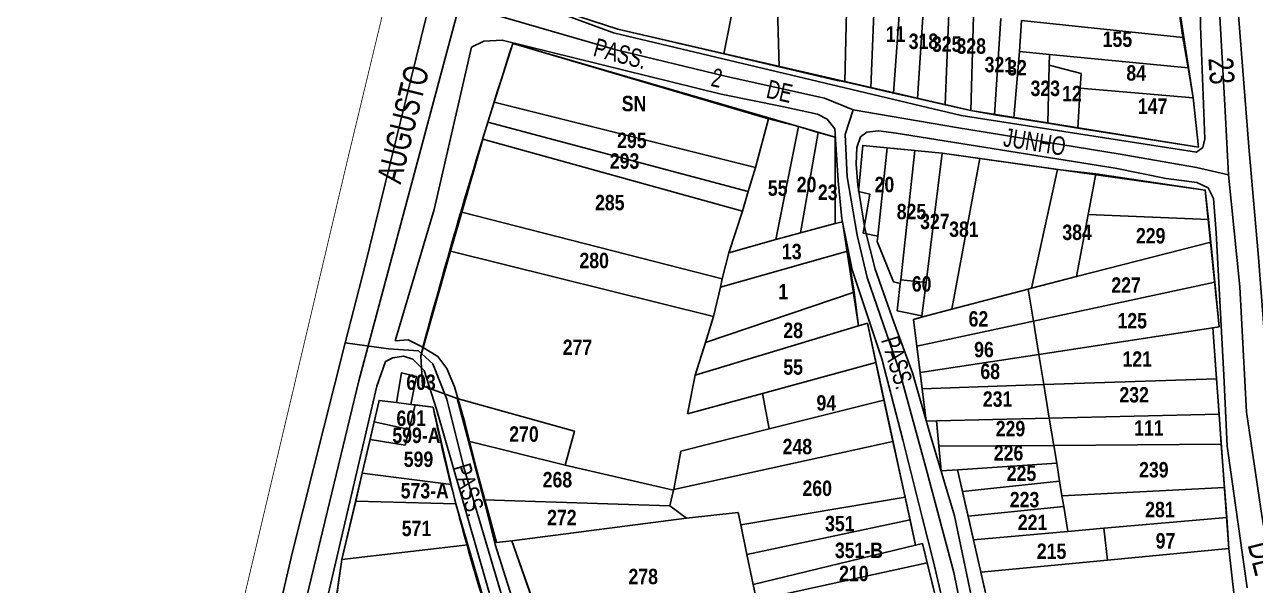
# Model space of a CAD drawing. Extents: x 206099 to 208675, y 4843659 to 4845705.
# Drawn here: x 207222.7 to 207422.2, y 4844790.7 to 4844881.7 of the extents above; entities that cross this region are included whole.
import ezdxf
from ezdxf.enums import TextEntityAlignment as Align

# ---------------------------------------------------------------- set-up
doc = ezdxf.new("R2010")
doc.units = 0
doc.header["$LTSCALE"] = 1.5
doc.header["$MEASUREMENT"] = 0
for name, color, linetype in [('CD-MALHA-LOTES', 40, 'CONTINUOUS'), ('LM-LIM-SETOR-FISCAL', 7, 'CONTINUOUS'), ('RU-QUADRAS', 6, 'CONTINUOUS'), ('SV-EIXO-ROD-ESTR', 7, 'CONTINUOUS'), ('SV-EIXO-RUA-N-PAV', 6, 'CONTINUOUS'), ('SV-EST-MUNIC-PAV', 20, 'CONTINUOUS'), ('SV-RUA-NAO-PAV-S-GUIA-C-GUIA', 7, 'CONTINUOUS'), ('SV-TXT-MUNIC-PAV', 20, 'CONTINUOUS'), ('SV-TXT-RUA-N-PAV-S-GUIA-C-GUIA', 7, 'CONTINUOUS'), ('Th_NmrPort', 7, 'CONTINUOUS')]:
    doc.layers.add(name, color=color, linetype=linetype)
doc.styles.add('ARIAL', font='ARIAL.TTF')
doc.styles.get("Standard").update_dxf_attribs({"font": 'swisscbo.ttf'})
doc.linetypes.add('Limite', pattern='A,20,-3,[130,ltypeshp.shx,S=6.35,R=0,X=0,Y=0],-3,20', length=46)

msp = doc.modelspace()

# ---------------------------------------------------------------- linework, layer by layer
at = {"layer": 'CD-MALHA-LOTES', "linetype": 'Continuous'}
for p, q in [((207338.89, 4844891.36), (207336.06, 4844876.92)), ((207344.59, 4844890.68), (207344.99, 4844874.83)), ((207356.05, 4844889.31), (207355.68, 4844872.38)), ((207359.85, 4844871.43), (207360.57, 4844889.06)), ((207364.89, 4844888.77), (207363.53, 4844870.58)), ((207368.66, 4844888.52), (207367.43, 4844869.69)), ((207372.69, 4844888.26), (207371.9, 4844868.66)), ((207410.47, 4844879.6), (207409.54, 4844886.32)), ((207306.38, 4844884.98), (207318.83, 4844880.96)), ((207376.53, 4844883.1), (207376.09, 4844867.74)), ((207380.97, 4844882.67), (207379.91, 4844867.04)), ((207383.98, 4844877.33), (207384.3, 4844882.36)), ((207384.3, 4844882.36), (207410.47, 4844879.6)), ((207318.83, 4844880.96), (207336.06, 4844876.92)), ((207301.82, 4844878.61), (207298.82, 4844869.09)), ((207343.3, 4844866.39), (207301.82, 4844878.61)), ((207411.31, 4844874.67), (207410.47, 4844879.6)), ((207336.06, 4844876.92), (207344.99, 4844874.83)), ((207383.98, 4844877.33), (207383.04, 4844866.55)), ((207388.85, 4844876.85), (207383.98, 4844877.33)), ((207388.85, 4844876.85), (207388.78, 4844875.07)), ((207411.31, 4844874.67), (207388.85, 4844876.85)), ((207344.99, 4844874.83), (207354.39, 4844872.63)), ((207388.78, 4844875.07), (207388.54, 4844865.68)), ((207388.78, 4844875.07), (207393.95, 4844873.74)), ((207412.13, 4844869.81), (207411.31, 4844874.67)), ((207354.39, 4844872.63), (207355.68, 4844872.38)), ((207355.68, 4844872.38), (207359.85, 4844871.43)), ((207393.95, 4844873.74), (207393.82, 4844871.34)), ((207359.85, 4844871.43), (207363.53, 4844870.58)), ((207363.53, 4844870.58), (207367.43, 4844869.69)), ((207393.82, 4844871.34), (207393.42, 4844864.9)), ((207412.13, 4844869.81), (207393.82, 4844871.34)), ((207298.82, 4844869.09), (207297.79, 4844865.84)), ((207298.82, 4844869.09), (207341.16, 4844858.51)), ((207367.43, 4844869.69), (207371.9, 4844868.66)), ((207371.9, 4844868.66), (207376.09, 4844867.74)), ((207412.97, 4844861.81), (207412.13, 4844869.81)), ((207341.16, 4844858.51), (207343.3, 4844866.39)), ((207348.15, 4844865.16), (207343.3, 4844866.39)), ((207376.09, 4844867.74), (207379.91, 4844867.04)), ((207379.91, 4844867.04), (207383.04, 4844866.55)), ((207383.04, 4844866.55), (207388.54, 4844865.68)), ((207297.79, 4844865.84), (207297.14, 4844863.76)), ((207297.79, 4844865.84), (207340, 4844854.63)), ((207348.15, 4844865.16), (207344.48, 4844846.8)), ((207351.33, 4844864.2), (207348.15, 4844865.16)), ((207388.54, 4844865.68), (207393.42, 4844864.9)), ((207393.42, 4844864.9), (207412.97, 4844861.81)), ((207296.95, 4844863.09), (207293.56, 4844851.26)), ((207297.14, 4844863.76), (207296.95, 4844863.09)), ((207296.95, 4844863.09), (207339.04, 4844851.44)), ((207351.33, 4844864.2), (207348.45, 4844847.88)), ((207354.06, 4844863.42), (207351.33, 4844864.2)), ((207354.06, 4844849.44), (207354.06, 4844863.42)), ((207358.56, 4844862.08), (207357.89, 4844854.61)), ((207362.52, 4844861.7), (207358.56, 4844862.08)), ((207360.99, 4844847.36), (207362.52, 4844861.7)), ((207366.98, 4844861.26), (207362.52, 4844861.7)), ((207364.71, 4844840.29), (207366.98, 4844861.26)), ((207371.44, 4844860.82), (207366.98, 4844861.26)), ((207368.84, 4844839.85), (207371.44, 4844860.82)), ((207377.56, 4844859.97), (207371.44, 4844860.82)), ((207340, 4844854.63), (207341.16, 4844858.51)), ((207372.99, 4844835.5), (207377.56, 4844859.97)), ((207390.13, 4844858.19), (207377.56, 4844859.97)), ((207385.9, 4844838.91), (207390.13, 4844858.19)), ((207396.33, 4844857.45), (207390.13, 4844858.19)), ((207395.11, 4844850.86), (207396.33, 4844857.45)), ((207414.09, 4844854.83), (207396.33, 4844857.45)), ((207339.04, 4844851.44), (207340, 4844854.63)), ((207357.89, 4844854.61), (207359.72, 4844854.16)), ((207414.59, 4844850.06), (207414.09, 4844854.83)), ((207359.72, 4844854.16), (207358.64, 4844847.83)), ((207293.56, 4844851.26), (207291.75, 4844844.93)), ((207293.56, 4844851.26), (207335.79, 4844840.42)), ((207336.84, 4844844.65), (207339.04, 4844851.44)), ((207393.22, 4844840.84), (207395.11, 4844850.86)), ((207395.11, 4844850.86), (207414.59, 4844850.06)), ((207348.45, 4844847.88), (207354.06, 4844849.44)), ((207355.26, 4844849.71), (207354.06, 4844849.44)), ((207356.06, 4844844.95), (207355.26, 4844849.71)), ((207414.98, 4844846.4), (207414.59, 4844850.06)), ((207336.84, 4844844.65), (207344.48, 4844846.8)), ((207344.48, 4844846.8), (207348.45, 4844847.88)), ((207358.64, 4844847.83), (207360.99, 4844847.36)), ((207360.99, 4844847.36), (207360.9, 4844846.52)), ((207360.9, 4844846.52), (207363.53, 4844839.93)), ((207393.22, 4844840.84), (207414.98, 4844846.4)), ((207415.66, 4844839.9), (207414.98, 4844846.4)), ((207291.75, 4844844.93), (207286.89, 4844827.94)), ((207291.75, 4844844.93), (207334.38, 4844834.36)), ((207356.06, 4844844.95), (207335.48, 4844839.07)), ((207335.79, 4844840.42), (207336.84, 4844844.65)), ((207357.17, 4844838.29), (207356.06, 4844844.95)), ((207335.48, 4844839.07), (207335.79, 4844840.42)), ((207385.9, 4844838.91), (207393.22, 4844840.84)), ((207334.38, 4844834.36), (207335.48, 4844839.07)), ((207363.53, 4844839.93), (207364.64, 4844839.71)), ((207364.64, 4844839.71), (207364.15, 4844835.27)), ((207364.64, 4844839.71), (207364.71, 4844840.29)), ((207364.71, 4844840.29), (207368.84, 4844839.85)), ((207368.84, 4844839.85), (207368.14, 4844834.46)), ((207372.99, 4844835.5), (207385.37, 4844838.77)), ((207385.37, 4844838.77), (207385.9, 4844838.91)), ((207385.37, 4844838.77), (207386.24, 4844833.56)), ((207386.24, 4844833.56), (207415.66, 4844839.9)), ((207416.34, 4844832.66), (207415.66, 4844839.9)), ((207333.05, 4844830.12), (207357.17, 4844838.29)), ((207357.86, 4844832.81), (207357.17, 4844838.29)), ((207333.05, 4844830.12), (207334.38, 4844834.36)), ((207364.15, 4844835.27), (207368.14, 4844834.46)), ((207368.11, 4844834.21), (207372.99, 4844835.5)), ((207368.14, 4844834.46), (207368.11, 4844834.21)), ((207331.39, 4844824.81), (207357.86, 4844832.81)), ((207359.31, 4844833.25), (207357.86, 4844832.81)), ((207360.69, 4844826.85), (207359.31, 4844833.25)), ((207367.61, 4844834.08), (207366.78, 4844833.86)), ((207366.78, 4844833.86), (207367.34, 4844829.52)), ((207367.34, 4844829.52), (207386.24, 4844833.56)), ((207368.11, 4844834.21), (207367.61, 4844834.08)), ((207387.12, 4844828.19), (207386.24, 4844833.56)), ((207415.29, 4844832.5), (207387.12, 4844828.19)), ((207415.29, 4844832.5), (207416.34, 4844832.66)), ((207415.9, 4844824.25), (207415.29, 4844832.5)), ((207333.05, 4844830.12), (207331.39, 4844824.81)), ((207367.34, 4844829.52), (207367.87, 4844825.24)), ((207286.89, 4844827.94), (207287.18, 4844823.09)), ((207342.29, 4844821.86), (207360.69, 4844826.85)), ((207361.96, 4844820.77), (207360.69, 4844826.85)), ((207367.87, 4844825.24), (207387.12, 4844828.19)), ((207387.12, 4844828.19), (207387.91, 4844823.29)), ((207283.77, 4844825.19), (207282.96, 4844820.37)), ((207286.24, 4844824.61), (207283.77, 4844825.19)), ((207285.32, 4844820.07), (207286.24, 4844824.61)), ((207330.16, 4844818.57), (207331.39, 4844824.81)), ((207367.87, 4844825.24), (207368.19, 4844822.62)), ((207287.18, 4844823.09), (207292.81, 4844821.06)), ((207368.19, 4844822.62), (207387.91, 4844823.29)), ((207368.19, 4844822.62), (207368.83, 4844817.36)), ((207387.91, 4844823.29), (207415.9, 4844824.25)), ((207388.8, 4844817.84), (207387.91, 4844823.29)), ((207416.32, 4844818.5), (207415.9, 4844824.25)), ((207280.16, 4844820.72), (207279.35, 4844817.26)), ((207282.96, 4844820.37), (207280.16, 4844820.72)), ((207282.96, 4844820.37), (207285.32, 4844820.07)), ((207292.81, 4844821.06), (207311.83, 4844815.74)), ((207292.81, 4844821.06), (207294.64, 4844814.09)), ((207342.29, 4844821.86), (207330.16, 4844818.57)), ((207343.41, 4844816.1), (207342.29, 4844821.86)), ((207343.41, 4844816.1), (207361.96, 4844820.77)), ((207363.43, 4844814.06), (207361.96, 4844820.77)), ((207285.05, 4844816.02), (207285.99, 4844819.99)), ((207285.99, 4844819.99), (207285.32, 4844820.07)), ((207288.89, 4844819.62), (207285.99, 4844819.99)), ((207291.84, 4844807.11), (207288.89, 4844819.62)), ((207388.8, 4844817.84), (207416.32, 4844818.5)), ((207416.68, 4844813.61), (207416.32, 4844818.5)), ((207279.35, 4844817.26), (207278.69, 4844814.41)), ((207279.35, 4844817.26), (207285.05, 4844816.02)), ((207368.83, 4844817.36), (207370.51, 4844817.4)), ((207370.51, 4844817.4), (207388.8, 4844817.84)), ((207370.51, 4844817.4), (207370.9, 4844813.29)), ((207388.8, 4844817.84), (207389.52, 4844813.42)), ((207278.69, 4844814.41), (207277.4, 4844808.93)), ((207278.69, 4844814.41), (207284.4, 4844813.48)), ((207284.4, 4844813.48), (207285.05, 4844816.02)), ((207311.83, 4844815.74), (207310.32, 4844810.24)), ((207329.04, 4844812.48), (207343.41, 4844816.1)), ((207294.64, 4844814.09), (207297.14, 4844804.6)), ((207310.32, 4844810.24), (207294.64, 4844814.09)), ((207327.92, 4844806.28), (207363.43, 4844814.06)), ((207327.92, 4844806.28), (207329.04, 4844812.48)), ((207365.41, 4844805.05), (207363.43, 4844814.06)), ((207370.9, 4844813.29), (207389.52, 4844813.42)), ((207370.9, 4844813.29), (207371.29, 4844809.29)), ((207389.52, 4844813.42), (207416.68, 4844813.61)), ((207390, 4844810.52), (207389.52, 4844813.42)), ((207417.2, 4844806.6), (207416.68, 4844813.61)), ((207373.92, 4844809.46), (207390, 4844810.52)), ((207390.47, 4844807.64), (207390, 4844810.52)), ((207277.4, 4844808.93), (207276.38, 4844804.4)), ((207291.84, 4844807.11), (207277.4, 4844808.93)), ((207310.32, 4844810.24), (207327.89, 4844806.15)), ((207371.29, 4844809.29), (207373.92, 4844809.46)), ((207373.92, 4844809.46), (207374.73, 4844805.93)), ((207292.58, 4844803.95), (207291.84, 4844807.11)), ((207374.73, 4844805.93), (207390.47, 4844807.64)), ((207390.47, 4844807.64), (207390.86, 4844805.25)), ((207390.86, 4844805.25), (207417.2, 4844806.6)), ((207417.56, 4844801.75), (207417.2, 4844806.6)), ((207276.38, 4844804.4), (207274.13, 4844794.94)), ((207276.38, 4844804.4), (207292.58, 4844803.95)), ((207297.14, 4844804.6), (207327.28, 4844803.6)), ((207297.14, 4844804.6), (207299.16, 4844797.66)), ((207327.28, 4844803.6), (207327.89, 4844806.15)), ((207327.89, 4844806.15), (207327.92, 4844806.28)), ((207365.41, 4844805.05), (207338.78, 4844800.56)), ((207366.22, 4844801.34), (207365.41, 4844805.05)), ((207374.73, 4844805.93), (207375.63, 4844801.97)), ((207391.14, 4844803.51), (207390.86, 4844805.25)), ((207294.52, 4844797.29), (207292.58, 4844803.95)), ((207330, 4844801.65), (207327.28, 4844803.6)), ((207330, 4844801.65), (207338.34, 4844802.57)), ((207338.34, 4844802.57), (207338.78, 4844800.56)), ((207391.14, 4844803.51), (207375.63, 4844801.97)), ((207391.8, 4844799.47), (207391.14, 4844803.51)), ((207301.68, 4844797.97), (207330, 4844801.65)), ((207338.78, 4844800.56), (207339.77, 4844795.73)), ((207339.77, 4844795.73), (207366.22, 4844801.34)), ((207367.13, 4844797.24), (207366.22, 4844801.34)), ((207375.63, 4844801.97), (207376.51, 4844798.12)), ((207417.56, 4844801.75), (207397.67, 4844799.99)), ((207417.93, 4844796.72), (207417.56, 4844801.75)), ((207376.51, 4844798.12), (207391.8, 4844799.47)), ((207397.67, 4844799.99), (207391.8, 4844799.47)), ((207398.26, 4844794.84), (207397.67, 4844799.99)), ((207274.13, 4844794.94), (207294.52, 4844797.29)), ((207298.41, 4844783.98), (207294.52, 4844797.29)), ((207299.16, 4844797.66), (207301.68, 4844797.97)), ((207301.68, 4844797.97), (207307.52, 4844781.09)), ((207340.77, 4844790.86), (207367.13, 4844797.24)), ((207368.22, 4844797.51), (207367.13, 4844797.24)), ((207368.99, 4844794.36), (207368.22, 4844797.51)), ((207376.51, 4844798.12), (207377.7, 4844792.87)), ((207398.26, 4844794.84), (207417.93, 4844796.72)), ((207418.85, 4844788.54), (207417.93, 4844796.72)), ((207274.13, 4844794.94), (207272.04, 4844780.63)), ((207339.77, 4844795.73), (207340.77, 4844790.86)), ((207377.7, 4844792.87), (207398.26, 4844794.84)), ((207341.31, 4844788.33), (207368.99, 4844794.36)), ((207369.95, 4844790.42), (207368.99, 4844794.36)), ((207377.7, 4844792.87), (207380.81, 4844779.24)), ((207340.77, 4844790.86), (207341.31, 4844788.33))]:
    msp.add_line(p, q, dxfattribs=at)
at = {"layer": 'LM-LIM-SETOR-FISCAL', "linetype": 'Limite', "ltscale": 0.1, "const_width": 0.13, "flags": 128}
msp.add_lwpolyline([(206951.13, 4844515.15), (206103.85, 4844311.15), (206102.2, 4844310.76), (206463.03, 4843896.23), (206552, 4844015.88), (206955.36, 4843691.91), (206997.06, 4843661.13), (206998.31, 4843663.57), (207016.42, 4843698.58), (207012.73, 4843700.99), (207070.72, 4843830.73), (207120.99, 4843945.82), (207148.62, 4843951), (207201.26, 4843971.46), (207207.29, 4843958.02), (207217.12, 4843955.42), (207337.27, 4843938.21), (207437.15, 4843921.71), (207622.29, 4843892.61), (207679.53, 4843880.04), (207690.49, 4843889.02), (207671.55, 4843915.2), (207748.93, 4843970.7), (207711.26, 4844025.71), (207698.36, 4844043.55), (207668.91, 4844086.59), (207641.42, 4844125.22), (207698.91, 4844166.45), (207678.15, 4844195.51), (207667.43, 4844209.54), (207654.06, 4844227.54), (207631.24, 4844260.95), (207605.71, 4844299.54), (207598, 4844309.83), (207586.64, 4844326.37), (207553.25, 4844375.41), (207542.96, 4844389.81), (207530.49, 4844407.67), (207597.31, 4844451.76), (207621.23, 4844476.19), (207656.93, 4844513), (207690.53, 4844547.25), (207699.44, 4844555.93), (207701.4, 4844564.61), (207693.13, 4844573.37), (207679, 4844583.84), (207661.07, 4844596.77), (207637.45, 4844615.37), (207585.86, 4844655.97), (207575.48, 4844664.69), (207569.08, 4844671.5), (207569.45, 4844680.36), (207654.93, 4844703.13), (207663.89, 4844680.39), (207677.57, 4844669.34), (207702.32, 4844650.54), (207716.26, 4844640.68), (207753.78, 4844609.83), (207762.93, 4844554.62), (207770.13, 4844473.57), (207776.84, 4844472.68), (207793.01, 4844360.57), (207785.17, 4844355.62), (207770.44, 4844345.59), (207748.43, 4844330.95), (207747.91, 4844324.8), (207753.52, 4844317.31), (207769.28, 4844298.69), (207775.01, 4844293.43), (207782.88, 4844283.92), (207789.15, 4844276.2), (207815.46, 4844244.33), (207819.38, 4844241.82), (207833.89, 4844253.22), (207837.15, 4844248.8), (207827.85, 4844241.71), (207830.8, 4844238.17), (207835.76, 4844241.82), (207843.28, 4844230.65), (207850.47, 4844234.85), (207853.27, 4844229.99), (207850.22, 4844228.31), (207852.55, 4844223.47), (207862.28, 4844194.53), (207852.98, 4844190.72), (207855.45, 4844183.13), (207841.05, 4844179.2), (207842.75, 4844174.19), (207831.58, 4844167.48), (207835.38, 4844161.88), (207841.17, 4844165.37), (207847.07, 4844155.75), (207831.32, 4844146.19), (207834.89, 4844140.85), (207829.27, 4844137.4), (207831.74, 4844133), (207827.93, 4844130.58), (207830.96, 4844126.13), (207825.79, 4844122.95), (207828.8, 4844117.88), (207826.74, 4844116.71), (207837.07, 4844101.63), (207828.21, 4844096.11), (207838.21, 4844083.58), (207810.77, 4844063.9), (207814.94, 4844058.51), (207818.35, 4844060.87), (207823.85, 4844053.22), (207815.63, 4844047.62), (207818.11, 4844034.1), (207801.11, 4844022.39), (207805.92, 4844012.86), (207800.29, 4844003.99), (207792.72, 4843932.76), (207821.91, 4843926.4), (207859.75, 4843922.03), (207884.09, 4843912.26), (207889.39, 4843912.02), (207898.99, 4843924.88), (207898.88, 4843930.09), (207899.02, 4843938.96), (207962.06, 4843938.77), (207963.84, 4843901.85), (207941.02, 4843902.05), (207942.04, 4843841.47), (208007.7, 4843841.21), (208022.14, 4843841.12), (208036.07, 4843839.89), (208056.34, 4843840.14), (208090.26, 4843841.1), (208106.1, 4843842.59), (208189.59, 4843856.54), (208188.16, 4843865.4), (208275.25, 4843877.18), (208292.72, 4843880.37), (208298.69, 4843887.78), (208321.91, 4843926.37), (208334.62, 4843947.55), (208347.38, 4843979.84), (208351.66, 4843981.53), (208361.4, 4843993.9), (208372.92, 4843999.2), (208371.9, 4844007.23), (208387.36, 4844030.68), (208393.74, 4844026.56), (208401.25, 4844038.55), (208394.9, 4844042.64), (208398.77, 4844059.02), (208405.89, 4844063.32), (208424.47, 4844062.68), (208426.06, 4844069.85), (208422.67, 4844090.07), (208413.98, 4844110.55), (208424.48, 4844115.64), (208426.74, 4844111.64), (208466.87, 4844139.33), (208484, 4844172.26), (208526.46, 4844173.32), (208524.92, 4844238.99), (208556.34, 4844273.82), (208606.67, 4844329.22), (208617.29, 4844355.28), (208634.75, 4844382.44), (208623.4, 4844573.87), (208620.94, 4844586.93), (208617.24, 4844585.48), (208611.62, 4844582.44), (208602.16, 4844575.47), (208597.22, 4844571.55), (208589.65, 4844565.64), (208583.91, 4844560.59), (208574.64, 4844553.13), (208565.88, 4844547.77), (208558.91, 4844543.84), (208546.16, 4844536.68), (208538.21, 4844532.01), (208523.21, 4844523.48), (208501.29, 4844510.52), (208474.09, 4844504.73), (208470.3, 4844549.75), (208469.96, 4844556.19), (208469.21, 4844570.01), (208467.84, 4844586.2), (208466.79, 4844596.16), (208463.28, 4844642.74), (208459.25, 4844689.33), (208457.41, 4844719.81), (208456.59, 4844734.9), (208455.83, 4844742.23), (208452.75, 4844785.24), (208451.92, 4844795.94), (208448.46, 4844834.88), (208447.26, 4844852.46), (208446.16, 4844873.31), (208445.12, 4844881.64), (208441.97, 4844928.93), (208438.81, 4844974.82), (208435.74, 4845020.91), (208434.09, 4845038.6), (208431.09, 4845069.57), (208428.45, 4845117.03), (208425.65, 4845163.09), (208425.04, 4845177.97), (208424.21, 4845193.61), (208423.19, 4845208.28), (208420.65, 4845245.05), (208420.1, 4845254.11), (208419.59, 4845259.67), (208417.58, 4845281.54), (208417.08, 4845287.58), (208415.98, 4845307.61), (208414.07, 4845322.51), (208412.84, 4845335.67), (208409.33, 4845349.09), (208404.94, 4845354.53), (208397.22, 4845363.48), (208391.26, 4845367.95), (208373.27, 4845347.25), (208334.49, 4845303.29), (208294.22, 4845257.76), (208255.35, 4845213.1), (208212.72, 4845163.71), (208171.57, 4845116.42), (208140.51, 4845080.89), (208114.59, 4845051), (208102.6, 4845036.98), (208066.61, 4844996.14), (208032.07, 4844956.22), (207998.73, 4844916.29), (207967.12, 4844879.57), (207953.42, 4844867.05), (207945.01, 4844857.92), (207921.99, 4844836.18), (207906.18, 4844822.02), (207877.77, 4844798.99), (207836.45, 4844772.36), (207834.47, 4844792.78), (207833.01, 4844807.86), (207831.55, 4844856.55), (207830.63, 4844904.88), (207830.37, 4844927.94), (207830.09, 4844953.39), (207831, 4845001.71), (207831.73, 4845050.95), (207831.55, 4845099.46), (207831.55, 4845147.97), (207831.18, 4845196.48), (207831.39, 4845224.82), (207831.52, 4845241.53), (207831.55, 4845245.91), (207831.55, 4845246.41), (207831.18, 4845294.78), (207831.18, 4845343.11), (207831.73, 4845394.36), (207833.37, 4845443.42), (207833.92, 4845490.65), (207833.71, 4845521.07), (207833.56, 4845541.9), (207833.48, 4845550.53), (207833.19, 4845579.45), (207832.83, 4845604.85), (207833.56, 4845629.33), (207836.48, 4845656.56), (207836.76, 4845664.71), (207825.37, 4845667.68), (207821.82, 4845668.69), (207816.91, 4845670.09), (207805.68, 4845673.47), (207791.7, 4845677.75), (207783.5, 4845679.57), (207766.81, 4845685.02), (207754.43, 4845688.82), (207739.64, 4845691.3), (207722.13, 4845693.94), (207717.1, 4845694.68), (207690.08, 4845700.62), (207680.08, 4845702.89), (207670.03, 4845704.98), (207667.81, 4845700.16), (207660.99, 4845676.98), (207660.54, 4845673.8), (207657.39, 4845659.57), (207656.59, 4845656.53), (207655.95, 4845653.98), (207650.56, 4845639.59), (207647.27, 4845633.02), (207644.17, 4845622.85), (207641.37, 4845615.1), (207618.1, 4845615.4), (207601.33, 4845615.86), (207592.93, 4845615.82), (207543.69, 4845617.43), (207493.78, 4845618.83), (207471.28, 4845620.61), (207442.67, 4845621.38), (207409.05, 4845621.45), (207395.8, 4845621.64), (207345.61, 4845622.76), (207297.34, 4845623.66), (207302.37, 4845557.49), (207306.56, 4845504.34), (207309.91, 4845464.2), (207314.17, 4845425.29), (207318.44, 4845350.96), (207323.01, 4845301.38), (207326.21, 4845262.61), (207329.56, 4845220.35), (207332.3, 4845183.41), (207332.77, 4845157.36), (207331.5, 4845129.31), (207329.48, 4845113.1), (207327.97, 4845099.78), (207322.7, 4845067.42), (207315.32, 4845031.5), (207304.58, 4844989.44), (207294.83, 4844945.95), (207285.39, 4844902.77), (207275.03, 4844859.74), (207265.74, 4844820.37), (207255.53, 4844777.19), (207247.26, 4844743.37), (207237.49, 4844702.4), (207233.3, 4844686.1), (207226.31, 4844651.65), (207222.36, 4844634.38), (207221.5, 4844580.09), (207184.7, 4844571.41), (207132.94, 4844558.17), (207106.7, 4844555.23), (207101.3, 4844554.58), (207090.18, 4844551.4), (207069.41, 4844546.2), (207052.47, 4844541.19), (207025, 4844537.01), (206969.31, 4844520.12)], close=True, dxfattribs=at)
at = {"layer": 'RU-QUADRAS', "color": 6, "linetype": 'Continuous'}
for points in [[(207306.38, 4844884.98), (207307.98, 4844901.52), (207308.08, 4844906.87), (207313.49, 4844906.77), (207313.62, 4844910.98), (207316.65, 4844910.98), (207316.48, 4844913.6), (207311.23, 4844913.74), (207311.31, 4844923.48), (207316.23, 4844923.74), (207316.23, 4844925.82), (207318.39, 4844925.94), (207319.11, 4844946.21, 0.00583), (207400.59, 4844952.31), (207404.35, 4844914.09), (207408.13, 4844895.83), (207412.13, 4844869.81), (207412.97, 4844861.81), (207376.09, 4844867.74), (207318.83, 4844880.96)], [(207265.42, 4844735.58), (207274.13, 4844794.94), (207277.4, 4844808.93), (207280.16, 4844820.72), (207282.96, 4844820.37), (207283.77, 4844825.19), (207286.24, 4844824.61), (207285.32, 4844820.07), (207288.89, 4844819.62, 0.026138), (207298.41, 4844783.98), (207310.02, 4844748.92), (207308.58, 4844748.52), (207335.11, 4844666.19), (207342.18, 4844646.36), (207346.17, 4844648.05), (207349.14, 4844643.87), (207353.58, 4844632.62), (207316.18, 4844619.03), (207315.23, 4844621.52), (207302.5, 4844617.54), (207298.53, 4844628.89), (207280.15, 4844688.21), (207271.86, 4844717.19)]]:
    msp.add_lwpolyline(points, format="xyb", close=True, dxfattribs=at)
msp.add_lwpolyline([(207314.34, 4844762.17), (207301.68, 4844797.97), (207299.16, 4844797.66), (207292.81, 4844821.06), (207287.18, 4844823.09), (207286.89, 4844827.94, -0.013298), (207301.82, 4844878.61), (207354.06, 4844863.42), (207354.06, 4844849.44), (207355.26, 4844849.71), (207357.86, 4844832.81), (207359.31, 4844833.25), (207367.13, 4844797.24), (207368.22, 4844797.51), (207372.87, 4844778.44)], format="xyb", dxfattribs=at)
msp.add_lwpolyline([(207385.6, 4844758.25), (207373.92, 4844809.46), (207371.29, 4844809.29), (207370.51, 4844817.4), (207368.83, 4844817.36), (207366.78, 4844833.86), (207368.11, 4844834.21), (207368.14, 4844834.46), (207364.15, 4844835.27), (207364.64, 4844839.71), (207363.53, 4844839.93), (207360.9, 4844846.52), (207360.99, 4844847.36), (207358.64, 4844847.83), (207359.72, 4844854.16), (207357.89, 4844854.61), (207358.56, 4844862.08), (207371.44, 4844860.82), (207414.09, 4844854.83), (207416.34, 4844832.66), (207415.29, 4844832.5), (207417.93, 4844796.72), (207418.85, 4844788.56)], dxfattribs=at)
at = {"layer": 'SV-EIXO-ROD-ESTR'}
for p, q in [((207277.82, 4844842.44), (207288.66, 4844886.39)), ((207274.64, 4844830.07), (207277.82, 4844842.44)), ((207266.07, 4844795.94), (207274.64, 4844830.07)), ((207252.37, 4844737.7), (207266.07, 4844795.94))]:
    msp.add_line(p, q, dxfattribs=at)
at = {"layer": 'SV-EIXO-RUA-N-PAV', "flags": 128}
for points in [[(207412.19, 4844956.57), (207412.26, 4844949.83), (207412.74, 4844939.34), (207413.83, 4844921.95), (207415.11, 4844905.54), (207416.02, 4844890.64), (207417.26, 4844868.68), (207417.87, 4844857.33), (207419.69, 4844839.13), (207420.78, 4844818.8), (207423.25, 4844802.08), (207426.15, 4844785.14), (207430.16, 4844769.09), (207436.92, 4844743.38), (207444.69, 4844718.99), (207448.81, 4844707.1), (207450.72, 4844700.73), (207454.57, 4844694.25)], [(207288.66, 4844886.39), (207299.91, 4844882.99), (207318.36, 4844877.65), (207336.23, 4844873.33), (207352.37, 4844869.73), (207356.98, 4844867.85), (207373.77, 4844864.97), (207400.29, 4844860.65), (207412.68, 4844858.49), (207417.87, 4844857.33)], [(207425.26, 4844640.83), (207409.22, 4844681.35), (207402.98, 4844693.98), (207398.08, 4844706.22), (207384.77, 4844743.04), (207378.24, 4844768.68), (207373.34, 4844792.84), (207368.77, 4844809.82), (207364.52, 4844825.49), (207359.3, 4844840.68), (207357.67, 4844847.54), (207356.03, 4844857.01), (207355.71, 4844863.86), (207356.98, 4844867.85)], [(207359.88, 4844624.55), (207356.03, 4844638.87), (207351.79, 4844648.02), (207348.2, 4844653.57), (207343.79, 4844654.79), (207341.18, 4844656.75), (207336.77, 4844670.96), (207329.75, 4844691.77), (207321.09, 4844720.02), (207315.05, 4844739.94), (207305.01, 4844772.19), (207293.91, 4844809.82), (207291.13, 4844820.92), (207288.85, 4844826.64), (207286.56, 4844828.76), (207281.66, 4844829.09), (207274.64, 4844830.07)]]:
    msp.add_lwpolyline(points, dxfattribs=at)
at = {"layer": 'SV-EST-MUNIC-PAV', "flags": 128}
for points in [[(207325.75, 4845021.42), (207322.59, 4845007.38), (207312.27, 4844964.34), (207308.98, 4844950.91), (207306.51, 4844941.33), (207296.77, 4844898.31), (207276.87, 4844823.88), (207260.83, 4844757.3), (207254.11, 4844728.63), (207246.44, 4844693.78), (207243.91, 4844680.68), (207242.98, 4844675.07), (207242.98, 4844669.83), (207243.72, 4844665.16), (207245.5, 4844660.5), (207250.81, 4844650.58), (207255.84, 4844641.86), (207259.59, 4844636.92), (207265.43, 4844631.09), (207271.88, 4844626.09), (207277.91, 4844622.65), (207282.72, 4844620.51), (207289.4, 4844618.53), (207292.87, 4844618.05)], [(207295.14, 4844877.99), (207289.1, 4844851.7), (207282.73, 4844830.37)], [(207279.76, 4844823.03), (207264.26, 4844756.57), (207259.99, 4844737.72)]]:
    msp.add_lwpolyline(points, dxfattribs=at)
at = {"layer": 'SV-RUA-NAO-PAV-S-GUIA-C-GUIA', "flags": 128}
for points in [[(207299.86, 4844887.09), (207318.13, 4844880.36), (207374.49, 4844866.93), (207412.66, 4844860.97), (207413.67, 4844861.77), (207414.04, 4844863.13), (207413.3, 4844881.44), (207413.28, 4844901.84), (207409.75, 4844950.26), (207409.74, 4844953.26), (207409.25, 4844954), (207408.44, 4844954.25), (207317.82, 4844950.07)], [(207485.19, 4844891.16), (207492.79, 4844875.27), (207499.56, 4844863.31), (207506.76, 4844850.33), (207515.17, 4844832.73), (207516.36, 4844829.3), (207513.98, 4844825.3), (207492.33, 4844811.57), (207472.93, 4844797.6), (207457.73, 4844786.68), (207451.4, 4844782.12), (207440.59, 4844776.21), (207435.99, 4844773.26), (207434.39, 4844773.2), (207433.49, 4844776.12), (207429.56, 4844790.12), (207427.05, 4844802.99), (207425.16, 4844816.5), (207423.89, 4844828.38), (207422.73, 4844843.92), (207421.17, 4844861.83), (207418.87, 4844890.85)], [(207295.14, 4844877.99), (207297.12, 4844878.99), (207300.1, 4844879.16), (207335.63, 4844870.37), (207345.48, 4844868.39)], [(207374.95, 4844773.43), (207370.04, 4844794.53), (207368.19, 4844801.77), (207365.08, 4844814.32), (207361.65, 4844827.49), (207356.83, 4844841.91), (207355.16, 4844850.2), (207354.55, 4844856.35), (207354.02, 4844864.77), (207352.79, 4844866.35), (207351.21, 4844867.14), (207345.48, 4844868.39)], [(207376.94, 4844785.21), (207373.46, 4844802), (207369.51, 4844815.2), (207366.65, 4844825.22), (207363.61, 4844833.4), (207360.58, 4844842.03), (207358.9, 4844848.62), (207357.74, 4844855.65), (207357.47, 4844859.02), (207357.6, 4844861.74), (207358.22, 4844863.47), (207359.21, 4844864.22), (207361.12, 4844864.46), (207363.97, 4844864.09), (207399.47, 4844858.4), (207407.73, 4844856.72), (207412.71, 4844856.05), (207414.55, 4844855.22), (207415.43, 4844853.45), (207415.86, 4844847.93), (207417.12, 4844824.83), (207417.66, 4844813.31), (207420.88, 4844790.3)], [(207282.73, 4844830.37), (207284.84, 4844830.55), (207286.94, 4844829.5), (207289.66, 4844827.83), (207291.15, 4844825.9), (207292.38, 4844822.92), (207294.05, 4844817.12), (207298.97, 4844797.38), (207306.77, 4844772.73)], [(207279.76, 4844823.03), (207281.21, 4844827.01), (207282.38, 4844827.65), (207284.13, 4844827.92), (207285.62, 4844827.39), (207287.47, 4844825.55), (207289.48, 4844819.31), (207303.78, 4844769.44), (207339.55, 4844655.33), (207341.37, 4844653.49), (207343.42, 4844651.34), (207346.23, 4844649.13), (207348.43, 4844646.58), (207349.99, 4844644.24), (207350.95, 4844642.31), (207353.35, 4844636.96), (207354.51, 4844632.23), (207354.69, 4844628.87)]]:
    msp.add_lwpolyline(points, dxfattribs=at)

# ---------------------------------------------------------------- texts
at = {"layer": 'SV-TXT-MUNIC-PAV', "style": 'ARIAL', "width": 0.7}
msp.add_text('AUGUSTO', height=4, rotation=76, dxfattribs=at).set_placement((207283.64, 4844855.68))
at = {"layer": 'SV-TXT-RUA-N-PAV-S-GUIA-C-GUIA', "style": 'ARIAL', "width": 0.7}
for s, height, rotation, p in [('PASS.                                           23', 4, 274, (207410.52, 4844934.31)), ('PASS.', 3, 345, (207314.71, 4844876.64)), ('2', 3, 348, (207333.8, 4844871.74)), ('DE', 3, 347, (207342.75, 4844869.86)), ('JUNHO', 3, 351, (207381.21, 4844861.97)), ('PASS.', 3, 287, (207361.5, 4844830.54)), ('PASS.', 3, 287, (207292.04, 4844809.9)), ('DE', 4, 284, (207420.92, 4844797.32))]:
    msp.add_text(s, height=height, rotation=rotation, dxfattribs=at).set_placement(p)
at = {"layer": 'Th_NmrPort', "color": 1}
for s, p in [('11', (207362.29, 4844880.13)), ('318', (207366.01, 4844878.97)), ('155', (207397.46, 4844879.3)), ('325', (207369.78, 4844878.52)), ('328', (207373.76, 4844878.2)), ('321', (207378.32, 4844875.19)), ('32', (207381.98, 4844874.68)), ('84', (207401.29, 4844873.84)), ('323', (207385.76, 4844871.34)), ('12', (207390.87, 4844870.49)), ('SN', (207319.49, 4844868.87)), ('147', (207403.17, 4844868.45)), ('295', (207318.74, 4844862.9)), ('293', (207317.56, 4844859.55)), ('55', (207343.17, 4844855.16)), ('20', (207347.86, 4844855.73)), ('20', (207360.48, 4844855.74)), ('23', (207351.29, 4844854.48)), ('285', (207315.16, 4844852.81)), ('825', (207364.07, 4844851.35)), ('327', (207367.86, 4844849.76)), ('381', (207372.57, 4844848.49)), ('384', (207390.92, 4844847.99)), ('229', (207402.85, 4844847.43)), ('280', (207312.63, 4844843.42)), ('13', (207345.46, 4844844.87)), ('60', (207366.51, 4844839.62)), ('227', (207398.86, 4844839.43)), ('1', (207344.88, 4844838.36)), ('62', (207375.72, 4844833.95)), ('125', (207399.86, 4844833.65)), ('28', (207345.68, 4844832.08)), ('277', (207309.92, 4844829.34)), ('96', (207376.62, 4844828.97)), ('121', (207400.67, 4844827.43)), ('55', (207345.68, 4844826.14)), ('68', (207377.63, 4844825.44)), ('603', (207284.56, 4844823.68)), ('232', (207400.17, 4844821.64)), ('94', (207351.06, 4844820.32)), ('231', (207378.03, 4844820.94)), ('601', (207282.96, 4844817.84)), ('270', (207301.25, 4844815.27)), ('229', (207380.12, 4844816.15)), ('111', (207402.56, 4844816.25)), ('599-A', (207282.3, 4844815.06)), ('248', (207345.57, 4844813.24)), ('599', (207284.15, 4844811.18)), ('226', (207379.81, 4844812.22)), ('239', (207403.36, 4844809.48)), ('268', (207306.67, 4844807.87)), ('225', (207381.91, 4844808.91)), ('573-A', (207283.65, 4844806.08)), ('260', (207348.79, 4844806.47)), ('223', (207382.4, 4844804.63)), ('272', (207307.39, 4844801.73)), ('281', (207404.35, 4844803.03)), ('571', (207283.82, 4844799.96)), ('351', (207352.45, 4844800.75)), ('221', (207383.7, 4844800.94)), ('97', (207406.05, 4844797.95)), ('351-B', (207354.05, 4844796.41)), ('215', (207386.79, 4844796.26)), ('278', (207320.58, 4844792.16)), ('210', (207354.73, 4844792.65))]:
    msp.add_text(s, height=2.5, dxfattribs=at).set_placement(p, align=Align.MIDDLE_LEFT)

doc.saveas('drawing.dxf')
